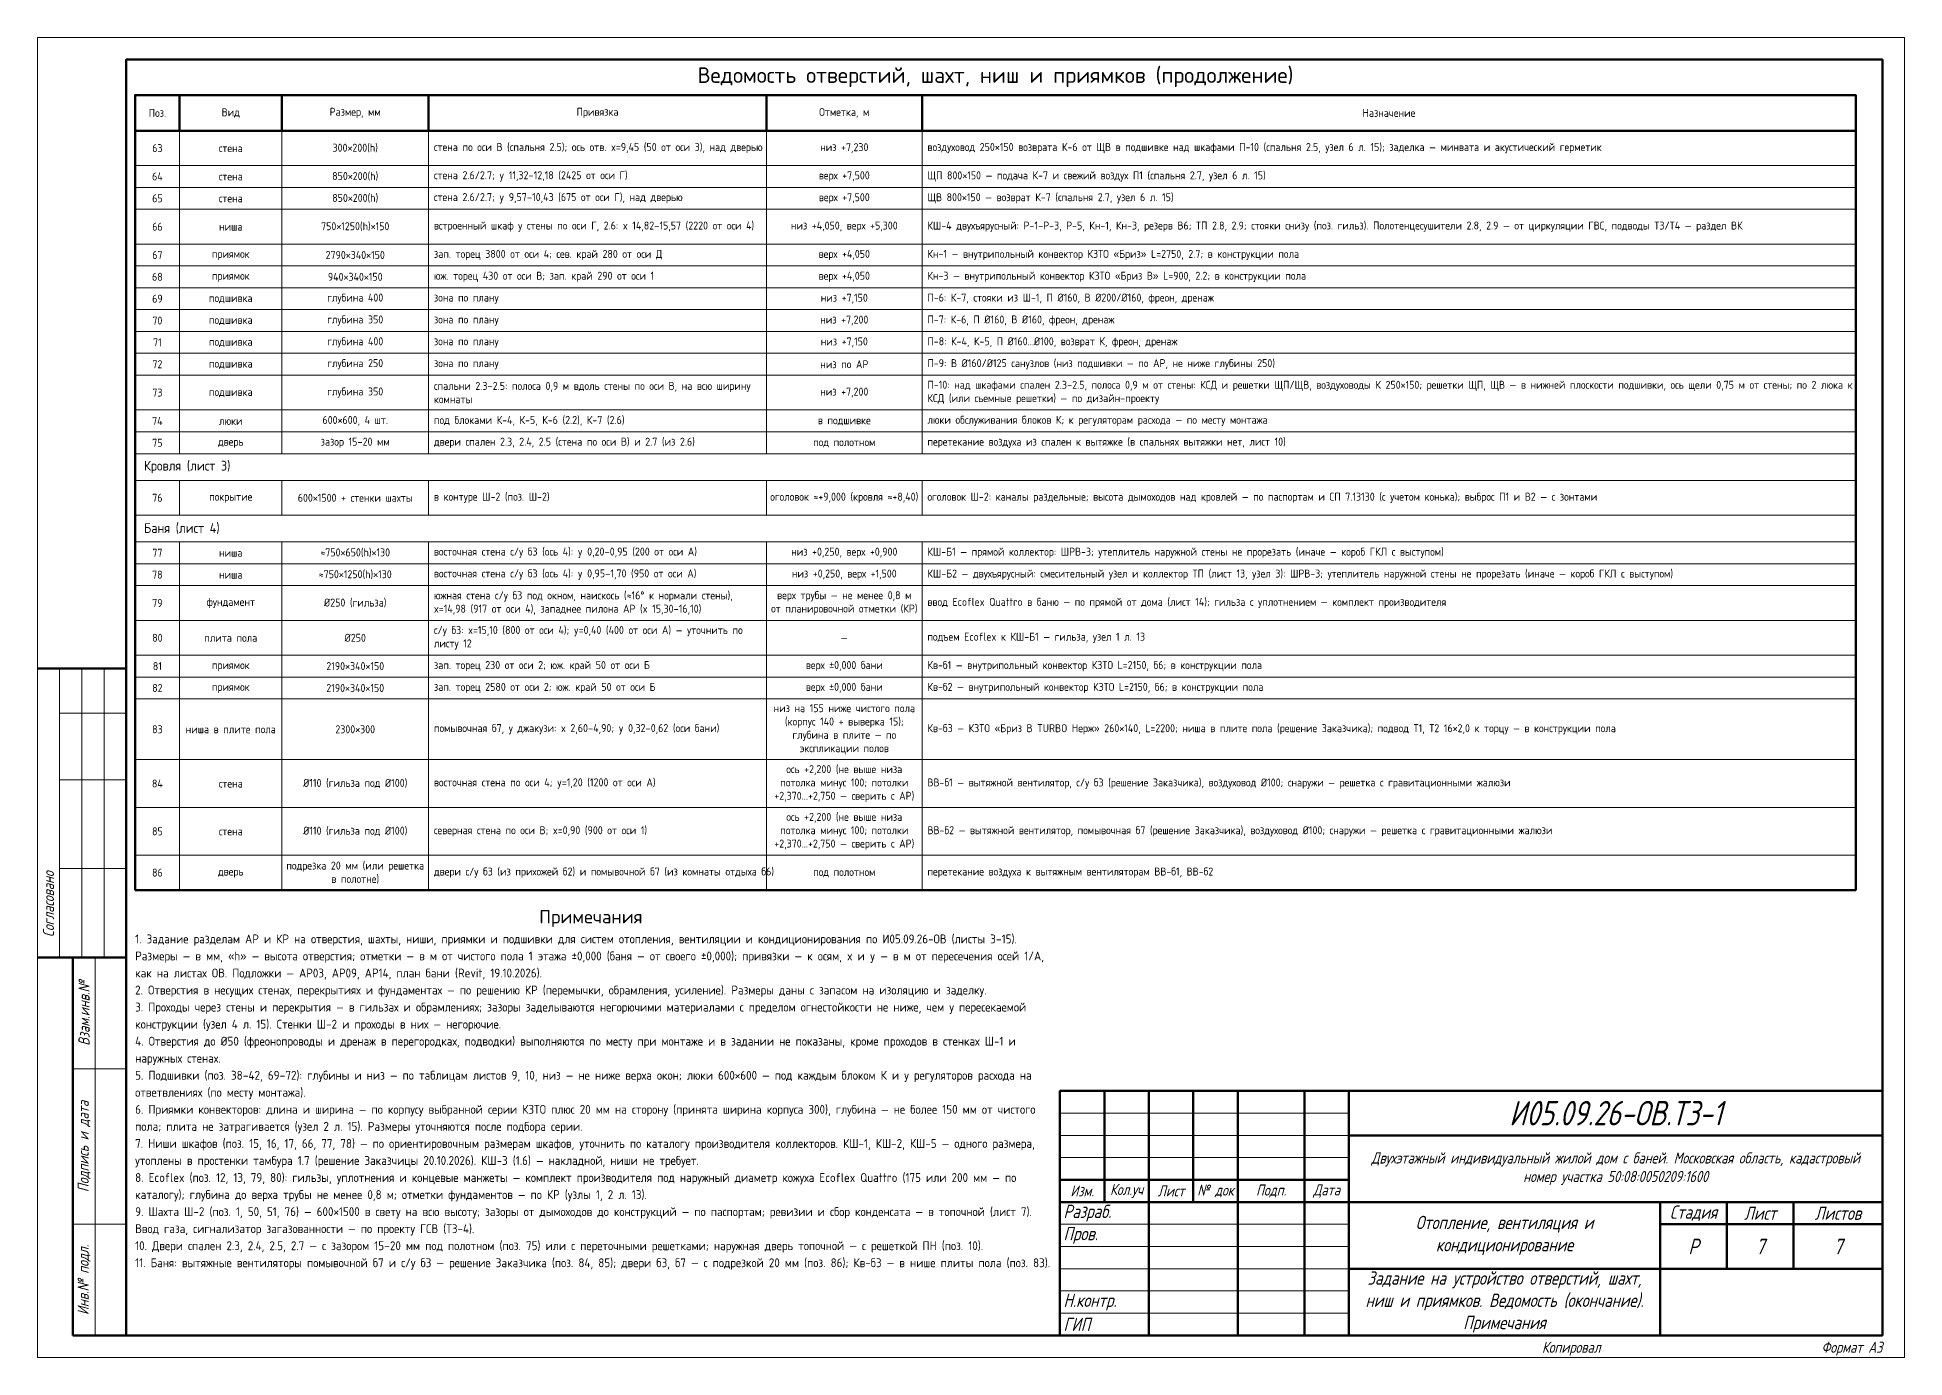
# Paper-space layout 'Лист 7' of a CAD drawing. Header units: millimetres. Extents: x 0 to 420, y 0 to 297.
import ezdxf
from ezdxf.enums import TextEntityAlignment as Align

# ---------------------------------------------------------------- set-up
doc = ezdxf.new("R2010")
doc.units = ezdxf.units.MM
for name, color, linetype, lineweight in [('Рамка', 7, 'Continuous', 50), ('Таблицы', 7, 'Continuous', 18), ('Текст', 7, 'Continuous', 18), ('Тонкие', 8, 'Continuous', 13)]:
    doc.layers.add(name, color=color, linetype=linetype, lineweight=lineweight)
doc.styles.add('GOST', font='isocpeur.ttf', dxfattribs={"width": 0.9})
doc.styles.add('GOST_I', font='isocpeur.ttf', dxfattribs={"width": 0.8})

psp = doc.layouts.new('Лист 7')

# ---------------------------------------------------------------- linework, layer by layer
at = {"layer": 'Рамка', "lineweight": 50}
for points in [[(20, 5), (415, 5), (415, 292), (20, 292)], [(230, 5), (415, 5), (415, 60), (230, 60)]]:
    psp.add_lwpolyline(points, close=True, dxfattribs=at)
at = {"layer": 'Таблицы', "lineweight": 50}
for p, q in [((32, 284), (32, 276)), ((55, 284), (55, 276)), ((88, 284), (88, 276)), ((164, 284), (164, 276)), ((199, 284), (199, 276)), ((22, 276), (409, 276)), ((0, 155), (20, 155)), ((0, 90), (20, 90)), ((8, 5), (8, 90)), ((240, 35), (240, 60)), ((250, 5), (250, 60)), ((260, 35), (260, 60)), ((270, 5), (270, 60)), ((285, 5), (285, 60)), ((295, 5), (295, 60)), ((295, 50), (415, 50)), ((230, 40), (295, 40)), ((230, 35), (415, 35)), ((365, 5), (365, 35)), ((380, 20), (380, 35)), ((395, 20), (395, 35)), ((365, 30), (415, 30)), ((295, 20), (415, 20)), ((8, 5), (20, 5))]:
    psp.add_line(p, q, dxfattribs=at)
at = {"layer": 'Таблицы'}
for p, q in [((32, 276), (32, 268.168)), ((55, 276), (55, 268.168)), ((88, 276), (88, 268.168)), ((164, 276), (164, 268.168)), ((199, 276), (199, 268.168)), ((22, 268.168), (409, 268.168)), ((32, 268.168), (32, 263.252)), ((55, 268.168), (55, 263.252)), ((88, 268.168), (88, 263.252)), ((164, 268.168), (164, 263.252)), ((199, 268.168), (199, 263.252)), ((22, 263.252), (409, 263.252)), ((32, 263.252), (32, 258.336)), ((55, 263.252), (55, 258.336)), ((88, 263.252), (88, 258.336)), ((164, 263.252), (164, 258.336)), ((199, 263.252), (199, 258.336)), ((22, 258.336), (409, 258.336)), ((32, 258.336), (32, 250.504)), ((55, 258.336), (55, 250.504)), ((88, 258.336), (88, 250.504)), ((164, 258.336), (164, 250.504)), ((199, 258.336), (199, 250.504)), ((22, 250.504), (409, 250.504)), ((32, 250.504), (32, 245.588)), ((55, 250.504), (55, 245.588)), ((88, 250.504), (88, 245.588)), ((164, 250.504), (164, 245.588)), ((199, 250.504), (199, 245.588)), ((22, 245.588), (409, 245.588)), ((32, 245.588), (32, 240.672)), ((55, 245.588), (55, 240.672)), ((88, 245.588), (88, 240.672)), ((164, 245.588), (164, 240.672)), ((199, 245.588), (199, 240.672)), ((22, 240.672), (409, 240.672)), ((32, 240.672), (32, 235.756)), ((55, 240.672), (55, 235.756)), ((88, 240.672), (88, 235.756)), ((164, 240.672), (164, 235.756)), ((199, 240.672), (199, 235.756)), ((22, 235.756), (409, 235.756)), ((32, 235.756), (32, 230.84)), ((55, 235.756), (55, 230.84)), ((88, 235.756), (88, 230.84)), ((164, 235.756), (164, 230.84)), ((199, 235.756), (199, 230.84)), ((22, 230.84), (409, 230.84)), ((32, 230.84), (32, 225.924)), ((55, 230.84), (55, 225.924)), ((88, 230.84), (88, 225.924)), ((164, 230.84), (164, 225.924)), ((199, 230.84), (199, 225.924)), ((22, 225.924), (409, 225.924)), ((32, 225.924), (32, 221.008)), ((55, 225.924), (55, 221.008)), ((88, 225.924), (88, 221.008)), ((164, 225.924), (164, 221.008)), ((199, 225.924), (199, 221.008)), ((22, 221.008), (409, 221.008)), ((32, 221.008), (32, 213.176)), ((55, 221.008), (55, 213.176)), ((88, 221.008), (88, 213.176)), ((164, 221.008), (164, 213.176)), ((199, 221.008), (199, 213.176)), ((22, 213.176), (409, 213.176)), ((32, 213.176), (32, 208.26)), ((55, 213.176), (55, 208.26)), ((88, 213.176), (88, 208.26)), ((164, 213.176), (164, 208.26)), ((199, 213.176), (199, 208.26)), ((22, 208.26), (409, 208.26)), ((32, 208.26), (32, 203.344)), ((55, 208.26), (55, 203.344)), ((88, 208.26), (88, 203.344)), ((164, 208.26), (164, 203.344)), ((199, 208.26), (199, 203.344)), ((22, 203.344), (409, 203.344)), ((22, 197.344), (409, 197.344)), ((32, 197.344), (32, 189.512)), ((55, 197.344), (55, 189.512)), ((88, 197.344), (88, 189.512)), ((164, 197.344), (164, 189.512)), ((199, 197.344), (199, 189.512)), ((22, 189.512), (409, 189.512)), ((22, 183.512), (409, 183.512)), ((32, 183.512), (32, 178.596)), ((55, 183.512), (55, 178.596)), ((88, 183.512), (88, 178.596)), ((164, 183.512), (164, 178.596)), ((199, 183.512), (199, 178.596)), ((22, 178.596), (409, 178.596)), ((32, 178.596), (32, 173.68)), ((55, 178.596), (55, 173.68)), ((88, 178.596), (88, 173.68)), ((164, 178.596), (164, 173.68)), ((199, 178.596), (199, 173.68)), ((22, 173.68), (409, 173.68)), ((32, 173.68), (32, 165.848)), ((55, 173.68), (55, 165.848)), ((88, 173.68), (88, 165.848)), ((164, 173.68), (164, 165.848)), ((199, 173.68), (199, 165.848)), ((22, 165.848), (409, 165.848)), ((32, 165.848), (32, 158.016)), ((55, 165.848), (55, 158.016)), ((88, 165.848), (88, 158.016)), ((164, 165.848), (164, 158.016)), ((199, 165.848), (199, 158.016)), ((22, 158.016), (409, 158.016)), ((32, 158.016), (32, 153.1)), ((55, 158.016), (55, 153.1)), ((88, 158.016), (88, 153.1)), ((164, 158.016), (164, 153.1)), ((199, 158.016), (199, 153.1)), ((5, 90), (5, 155)), ((10, 90), (10, 155)), ((15, 90), (15, 155)), ((22, 153.1), (409, 153.1)), ((32, 153.1), (32, 148.184)), ((55, 153.1), (55, 148.184)), ((88, 153.1), (88, 148.184)), ((164, 153.1), (164, 148.184)), ((199, 153.1), (199, 148.184)), ((22, 148.184), (409, 148.184)), ((32, 148.184), (32, 134.52)), ((55, 148.184), (55, 134.52)), ((88, 148.184), (88, 134.52)), ((164, 148.184), (164, 134.52)), ((199, 148.184), (199, 134.52)), ((5, 145), (20, 145)), ((22, 134.52), (409, 134.52)), ((32, 134.52), (32, 123.772)), ((55, 134.52), (55, 123.772)), ((88, 134.52), (88, 123.772)), ((164, 134.52), (164, 123.772)), ((199, 134.52), (199, 123.772)), ((5, 130), (20, 130)), ((22, 123.772), (409, 123.772)), ((32, 123.772), (32, 113.024)), ((55, 123.772), (55, 113.024)), ((88, 123.772), (88, 113.024)), ((164, 123.772), (164, 113.024)), ((199, 123.772), (199, 113.024)), ((5, 110), (20, 110)), ((22, 113.024), (409, 113.024)), ((32, 113.024), (32, 105.192)), ((55, 113.024), (55, 105.192)), ((88, 113.024), (88, 105.192)), ((164, 113.024), (164, 105.192)), ((199, 113.024), (199, 105.192)), ((22, 105.192), (409, 105.192)), ((13, 5), (13, 90)), ((8, 65), (20, 65)), ((8, 30), (20, 30))]:
    psp.add_line(p, q, dxfattribs=at)
at = {"layer": 'Таблицы', "lineweight": 18}
for p, q in [((230, 55), (295, 55)), ((230, 50), (295, 50)), ((230, 45), (295, 45)), ((230, 30), (295, 30)), ((230, 25), (295, 25)), ((230, 20), (295, 20)), ((230, 15), (295, 15)), ((230, 10), (295, 10))]:
    psp.add_line(p, q, dxfattribs=at)
at = {"layer": 'Таблицы', "lineweight": 50}
psp.add_lwpolyline([(22, 105.192), (409, 105.192), (409, 284), (22, 284)], close=True, dxfattribs=at)
at = {"layer": 'Тонкие'}
psp.add_lwpolyline([(0, 0), (420, 0), (420, 297), (0, 297)], close=True, dxfattribs=at)

# ---------------------------------------------------------------- texts
at = {"layer": 'Текст', "style": 'GOST'}
for s, height, p in [('Ведомость отверстий, шахт, ниш и приямков (продолжение)', 3.5, (215.5, 288.5)), ('Примечания', 3, (124.5, 99.192))]:
    psp.add_text(s, height=height, dxfattribs=at).set_placement(p, align=Align.MIDDLE_CENTER)
at = {"layer": 'Текст'}
for s, insert, char_height, width, attachment_point, style in [('Поз.', (27, 280), 1.8, 8, 5, 'GOST'), ('Вид', (43.5, 280), 1.8, 21, 5, 'GOST'), ('Размер, мм', (71.5, 280), 1.8, 31, 5, 'GOST'), ('Привязка', (126, 280), 1.8, 74, 5, 'GOST'), ('Отметка, м', (181.5, 280), 1.8, 33, 5, 'GOST'), ('Назначение', (304, 280), 1.8, 208, 5, 'GOST'), ('300×200(h)', (71.5, 272.084), 1.8, 31, 5, 'GOST'), ('стена по оси В (спальня 2.5); ось отв. x=9,45 (50 от оси 3), над дверью', (89.2, 272.084), 1.8, 73.6, 4, 'GOST'), ('низ +7,230', (181.5, 272.084), 1.8, 33, 5, 'GOST'), ('воздуховод 250×150 возврата К-6 от ЩВ в подшивке над шкафами П-10 (спальня 2.5, узел 6 л. 15); заделка — минвата и акустический герметик', (200.2, 272.084), 1.8, 207.6, 4, 'GOST'), ('63', (27, 272.084), 1.8, 8, 5, 'GOST'), ('стена', (43.5, 272.084), 1.8, 21, 5, 'GOST'), ('64', (27, 265.71), 1.8, 8, 5, 'GOST'), ('стена', (43.5, 265.71), 1.8, 21, 5, 'GOST'), ('850×200(h)', (71.5, 265.71), 1.8, 31, 5, 'GOST'), ('стена 2.6/2.7; y 11,32–12,18 (2425 от оси Г)', (89.2, 265.71), 1.8, 73.6, 4, 'GOST'), ('верх +7,500', (181.5, 265.71), 1.8, 33, 5, 'GOST'), ('ЩП 800×150 — подача К-7 и свежий воздух П1 (спальня 2.7, узел 6 л. 15)', (200.2, 265.71), 1.8, 207.6, 4, 'GOST'), ('65', (27, 260.794), 1.8, 8, 5, 'GOST'), ('стена', (43.5, 260.794), 1.8, 21, 5, 'GOST'), ('850×200(h)', (71.5, 260.794), 1.8, 31, 5, 'GOST'), ('стена 2.6/2.7; y 9,57–10,43 (675 от оси Г), над дверью', (89.2, 260.794), 1.8, 73.6, 4, 'GOST'), ('верх +7,500', (181.5, 260.794), 1.8, 33, 5, 'GOST'), ('ЩВ 800×150 — возврат К-7 (спальня 2.7, узел 6 л. 15)', (200.2, 260.794), 1.8, 207.6, 4, 'GOST'), ('66', (27, 254.42), 1.8, 8, 5, 'GOST'), ('ниша', (43.5, 254.42), 1.8, 21, 5, 'GOST'), ('750×1250(h)×150', (71.5, 254.42), 1.8, 31, 5, 'GOST'), ('встроенный шкаф у стены по оси Г, 2.6: x 14,82–15,57 (2220 от оси 4)', (89.2, 254.42), 1.8, 73.6, 4, 'GOST'), ('низ +4,050, верх +5,300', (181.5, 254.42), 1.8, 33, 5, 'GOST'), ('КШ-4 двухъярусный: Р-1–Р-3, Р-5, Кн-1, Кн-3, резерв В6; ТП 2.8, 2.9; стояки снизу (поз. гильз). Полотенцесушители 2.8, 2.9 — от циркуляции ГВС, подводы Т3/Т4 — раздел ВК', (200.2, 254.42), 1.8, 207.6, 4, 'GOST'), ('67', (27, 248.046), 1.8, 8, 5, 'GOST'), ('приямок', (43.5, 248.046), 1.8, 21, 5, 'GOST'), ('2790×340×150', (71.5, 248.046), 1.8, 31, 5, 'GOST'), ('зап. торец 3800 от оси 4; сев. край 280 от оси Д', (89.2, 248.046), 1.8, 73.6, 4, 'GOST'), ('верх +4,050', (181.5, 248.046), 1.8, 33, 5, 'GOST'), ('Кн-1 — внутрипольный конвектор КЗТО «Бриз» L=2750, 2.7; в конструкции пола', (200.2, 248.046), 1.8, 207.6, 4, 'GOST'), ('68', (27, 243.13), 1.8, 8, 5, 'GOST'), ('приямок', (43.5, 243.13), 1.8, 21, 5, 'GOST'), ('940×340×150', (71.5, 243.13), 1.8, 31, 5, 'GOST'), ('юж. торец 430 от оси В; зап. край 290 от оси 1', (89.2, 243.13), 1.8, 73.6, 4, 'GOST'), ('верх +4,050', (181.5, 243.13), 1.8, 33, 5, 'GOST'), ('Кн-3 — внутрипольный конвектор КЗТО «Бриз В» L=900, 2.2; в конструкции пола', (200.2, 243.13), 1.8, 207.6, 4, 'GOST'), ('69', (27, 238.214), 1.8, 8, 5, 'GOST'), ('подшивка', (43.5, 238.214), 1.8, 21, 5, 'GOST'), ('глубина 400', (71.5, 238.214), 1.8, 31, 5, 'GOST'), ('зона по плану', (89.2, 238.214), 1.8, 73.6, 4, 'GOST'), ('низ +7,150', (181.5, 238.214), 1.8, 33, 5, 'GOST'), ('П-6: К-7, стояки из Ш-1, П Ø160, В Ø200/Ø160, фреон, дренаж', (200.2, 238.214), 1.8, 207.6, 4, 'GOST'), ('70', (27, 233.298), 1.8, 8, 5, 'GOST'), ('подшивка', (43.5, 233.298), 1.8, 21, 5, 'GOST'), ('глубина 350', (71.5, 233.298), 1.8, 31, 5, 'GOST'), ('зона по плану', (89.2, 233.298), 1.8, 73.6, 4, 'GOST'), ('низ +7,200', (181.5, 233.298), 1.8, 33, 5, 'GOST'), ('П-7: К-6, П Ø160, В Ø160, фреон, дренаж', (200.2, 233.298), 1.8, 207.6, 4, 'GOST'), ('71', (27, 228.382), 1.8, 8, 5, 'GOST'), ('подшивка', (43.5, 228.382), 1.8, 21, 5, 'GOST'), ('глубина 400', (71.5, 228.382), 1.8, 31, 5, 'GOST'), ('зона по плану', (89.2, 228.382), 1.8, 73.6, 4, 'GOST'), ('низ +7,150', (181.5, 228.382), 1.8, 33, 5, 'GOST'), ('П-8: К-4, К-5, П Ø160...Ø100, возврат К, фреон, дренаж', (200.2, 228.382), 1.8, 207.6, 4, 'GOST'), ('72', (27, 223.466), 1.8, 8, 5, 'GOST'), ('подшивка', (43.5, 223.466), 1.8, 21, 5, 'GOST'), ('глубина 250', (71.5, 223.466), 1.8, 31, 5, 'GOST'), ('зона по плану', (89.2, 223.466), 1.8, 73.6, 4, 'GOST'), ('низ по АР', (181.5, 223.466), 1.8, 33, 5, 'GOST'), ('П-9: В Ø160/Ø125 санузлов (низ подшивки — по АР, не ниже глубины 250)', (200.2, 223.466), 1.8, 207.6, 4, 'GOST'), ('спальни 2.3–2.5: полоса 0,9 м вдоль стены по оси В, на всю ширину комнаты', (89.2, 217.092), 1.8, 73.6, 4, 'GOST'), ('П-10: над шкафами спален 2.3–2.5, полоса 0,9 м от стены: КСД и решетки ЩП/ЩВ, воздуховоды К 250×150; решетки ЩП, ЩВ — в нижней плоскости подшивки, ось щели 0,75 м от стены; по 2 люка к КСД (или съемные решетки) — по дизайн-проекту', (200.2, 217.092), 1.8, 207.6, 4, 'GOST'), ('73', (27, 217.092), 1.8, 8, 5, 'GOST'), ('подшивка', (43.5, 217.092), 1.8, 21, 5, 'GOST'), ('глубина 350', (71.5, 217.092), 1.8, 31, 5, 'GOST'), ('низ +7,200', (181.5, 217.092), 1.8, 33, 5, 'GOST'), ('74', (27, 210.718), 1.8, 8, 5, 'GOST'), ('люки', (43.5, 210.718), 1.8, 21, 5, 'GOST'), ('600×600, 4 шт.', (71.5, 210.718), 1.8, 31, 5, 'GOST'), ('под блоками К-4, К-5, К-6 (2.2), К-7 (2.6)', (89.2, 210.718), 1.8, 73.6, 4, 'GOST'), ('в подшивке', (181.5, 210.718), 1.8, 33, 5, 'GOST'), ('люки обслуживания блоков К; к регуляторам расхода — по месту монтажа', (200.2, 210.718), 1.8, 207.6, 4, 'GOST'), ('75', (27, 205.802), 1.8, 8, 5, 'GOST'), ('дверь', (43.5, 205.802), 1.8, 21, 5, 'GOST'), ('зазор 15–20 мм', (71.5, 205.802), 1.8, 31, 5, 'GOST'), ('двери спален 2.3, 2.4, 2.5 (стена по оси В) и 2.7 (из 2.6)', (89.2, 205.802), 1.8, 73.6, 4, 'GOST'), ('под полотном', (181.5, 205.802), 1.8, 33, 5, 'GOST'), ('перетекание воздуха из спален к вытяжке (в спальнях вытяжки нет, лист 10)', (200.2, 205.802), 1.8, 207.6, 4, 'GOST'), ('Кровля (лист 3)', (24, 200.344), 2.2, 383, 4, 'GOST'), ('76', (27, 193.428), 1.8, 8, 5, 'GOST'), ('покрытие', (43.5, 193.428), 1.8, 21, 5, 'GOST'), ('600×1500 + стенки шахты', (71.5, 193.428), 1.8, 31, 5, 'GOST'), ('в контуре Ш-2 (поз. Ш-2)', (89.2, 193.428), 1.8, 73.6, 4, 'GOST'), ('оголовок ≈+9,000 (кровля ≈+8,40)', (181.5, 193.428), 1.8, 33, 5, 'GOST'), ('оголовок Ш-2: каналы раздельные; высота дымоходов над кровлей — по паспортам и СП 7.13130 (с учетом конька); выброс П1 и В2 — с зонтами', (200.2, 193.428), 1.8, 207.6, 4, 'GOST'), ('Баня (лист 4)', (24, 186.512), 2.2, 383, 4, 'GOST'), ('77', (27, 181.054), 1.8, 8, 5, 'GOST'), ('ниша', (43.5, 181.054), 1.8, 21, 5, 'GOST'), ('≈750×650(h)×130', (71.5, 181.054), 1.8, 31, 5, 'GOST'), ('восточная стена с/у б3 (ось 4): y 0,20–0,95 (200 от оси А)', (89.2, 181.054), 1.8, 73.6, 4, 'GOST'), ('низ +0,250, верх +0,900', (181.5, 181.054), 1.8, 33, 5, 'GOST'), ('КШ-Б1 — прямой коллектор: ШРВ-3; утеплитель наружной стены не прорезать (иначе — короб ГКЛ с выступом)', (200.2, 181.054), 1.8, 207.6, 4, 'GOST'), ('78', (27, 176.138), 1.8, 8, 5, 'GOST'), ('ниша', (43.5, 176.138), 1.8, 21, 5, 'GOST'), ('≈750×1250(h)×130', (71.5, 176.138), 1.8, 31, 5, 'GOST'), ('восточная стена с/у б3 (ось 4): y 0,95–1,70 (950 от оси А)', (89.2, 176.138), 1.8, 73.6, 4, 'GOST'), ('низ +0,250, верх +1,500', (181.5, 176.138), 1.8, 33, 5, 'GOST'), ('КШ-Б2 — двухъярусный: смесительный узел и коллектор ТП (лист 13, узел 3): ШРВ-3; утеплитель наружной стены не прорезать (иначе — короб ГКЛ с выступом)', (200.2, 176.138), 1.8, 207.6, 4, 'GOST'), ('южная стена с/у б3 под окном, наискось (≈16° к нормали стены), x=14,98 (917 от оси 4), западнее пилона АР (x 15,30–16,10)', (89.2, 169.764), 1.8, 73.6, 4, 'GOST'), ('верх трубы — не менее 0,8 м от планировочной отметки (КР)', (181.5, 169.764), 1.8, 33, 5, 'GOST'), ('79', (27, 169.764), 1.8, 8, 5, 'GOST'), ('фундамент', (43.5, 169.764), 1.8, 21, 5, 'GOST'), ('Ø250 (гильза)', (71.5, 169.764), 1.8, 31, 5, 'GOST'), ('ввод Ecoflex Quattro в баню — по прямой от дома (лист 14); гильза с уплотнением — комплект производителя', (200.2, 169.764), 1.8, 207.6, 4, 'GOST'), ('с/у б3: x=15,10 (800 от оси 4); y=0,40 (400 от оси А) — уточнить по листу 12', (89.2, 161.932), 1.8, 73.6, 4, 'GOST'), ('80', (27, 161.932), 1.8, 8, 5, 'GOST'), ('плита пола', (43.5, 161.932), 1.8, 21, 5, 'GOST'), ('Ø250', (71.5, 161.932), 1.8, 31, 5, 'GOST'), ('—', (181.5, 161.932), 1.8, 33, 5, 'GOST'), ('подъем Ecoflex к КШ-Б1 — гильза, узел 1 л. 13', (200.2, 161.932), 1.8, 207.6, 4, 'GOST'), ('81', (27, 155.558), 1.8, 8, 5, 'GOST'), ('приямок', (43.5, 155.558), 1.8, 21, 5, 'GOST'), ('2190×340×150', (71.5, 155.558), 1.8, 31, 5, 'GOST'), ('зап. торец 230 от оси 2; юж. край 50 от оси Б', (89.2, 155.558), 1.8, 73.6, 4, 'GOST'), ('верх ±0,000 бани', (181.5, 155.558), 1.8, 33, 5, 'GOST'), ('Кв-б1 — внутрипольный конвектор КЗТО L=2150, б6; в конструкции пола', (200.2, 155.558), 1.8, 207.6, 4, 'GOST'), ('82', (27, 150.642), 1.8, 8, 5, 'GOST'), ('приямок', (43.5, 150.642), 1.8, 21, 5, 'GOST'), ('2190×340×150', (71.5, 150.642), 1.8, 31, 5, 'GOST'), ('зап. торец 2580 от оси 2; юж. край 50 от оси Б', (89.2, 150.642), 1.8, 73.6, 4, 'GOST'), ('верх ±0,000 бани', (181.5, 150.642), 1.8, 33, 5, 'GOST'), ('Кв-б2 — внутрипольный конвектор КЗТО L=2150, б6; в конструкции пола', (200.2, 150.642), 1.8, 207.6, 4, 'GOST'), ('низ на 155 ниже чистого пола (корпус 140 + выверка 15); глубина в плите — по экспликации полов', (181.5, 141.352), 1.8, 33, 5, 'GOST'), ('83', (27, 141.352), 1.8, 8, 5, 'GOST'), ('ниша в плите пола', (43.5, 141.352), 1.8, 21, 5, 'GOST'), ('2300×300', (71.5, 141.352), 1.8, 31, 5, 'GOST'), ('помывочная б7, у джакузи: x 2,60–4,90; y 0,32–0,62 (оси бани)', (89.2, 141.352), 1.8, 73.6, 4, 'GOST'), ('Кв-б3 — КЗТО «Бриз В TURBO Нерж» 260×140, L=2200; ниша в плите пола (решение Заказчика); подвод Т1, Т2 16×2,0 к торцу — в конструкции пола', (200.2, 141.352), 1.8, 207.6, 4, 'GOST'), ('Ø110 (гильза под Ø100)', (71.5, 129.146), 1.8, 31, 5, 'GOST'), ('восточная стена по оси 4; y=1,20 (1200 от оси А)', (89.2, 129.146), 1.8, 73.6, 4, 'GOST'), ('ось +2,200 (не выше низа потолка минус 100; потолки +2,370...+2,750 — сверить с АР)', (181.5, 129.146), 1.8, 33, 5, 'GOST'), ('ВВ-б1 — вытяжной вентилятор, с/у б3 (решение Заказчика), воздуховод Ø100; снаружи — решетка с гравитационными жалюзи', (200.2, 129.146), 1.8, 207.6, 4, 'GOST'), ('84', (27, 129.146), 1.8, 8, 5, 'GOST'), ('стена', (43.5, 129.146), 1.8, 21, 5, 'GOST'), ('ось +2,200 (не выше низа потолка минус 100; потолки +2,370...+2,750 — сверить с АР)', (181.5, 118.398), 1.8, 33, 5, 'GOST'), ('85', (27, 118.398), 1.8, 8, 5, 'GOST'), ('стена', (43.5, 118.398), 1.8, 21, 5, 'GOST'), ('Ø110 (гильза под Ø100)', (71.5, 118.398), 1.8, 31, 5, 'GOST'), ('северная стена по оси В; x=0,90 (900 от оси 1)', (89.2, 118.398), 1.8, 73.6, 4, 'GOST'), ('ВВ-б2 — вытяжной вентилятор, помывочная б7 (решение Заказчика), воздуховод Ø100; снаружи — решетка с гравитационными жалюзи', (200.2, 118.398), 1.8, 207.6, 4, 'GOST'), ('86', (27, 109.108), 1.8, 8, 5, 'GOST'), ('дверь', (43.5, 109.108), 1.8, 21, 5, 'GOST'), ('подрезка 20 мм (или решетка в полотне)', (71.5, 109.108), 1.8, 31, 5, 'GOST'), ('двери с/у б3 (из прихожей б2) и помывочной б7 (из комнаты отдыха б6)', (89.2, 109.108), 1.8, 73.6, 4, 'GOST'), ('под полотном', (181.5, 109.108), 1.8, 33, 5, 'GOST'), ('перетекание воздуха к вытяжным вентиляторам ВВ-б1, ВВ-б2', (200.2, 109.108), 1.8, 207.6, 4, 'GOST'), ('{\\W0.8;\\Q15;Двухэтажный индивидуальный жилой дом с баней. Московская область, кадастровый номер участка 50:08:0050209:1600}', (355, 42.5), 2.5, 116, 5, 'GOST_I'), ('{\\W0.8;\\Q15;Отопление, вентиляция и кондиционирование}', (330, 27.5), 3, 66, 5, 'GOST_I'), ('{\\W0.8;\\Q15;Задание на устройство отверстий, шахт, ниш и приямков. Ведомость (окончание). Примечания}', (330, 12.5), 3, 66, 5, 'GOST_I')]:
    psp.add_mtext(s, dxfattribs=dict(at, insert=insert, char_height=char_height, width=width, attachment_point=attachment_point, style=style))
at = {"layer": 'Текст', "char_height": 2.5, "attachment_point": 5, "rotation": 90, "style": 'GOST_I'}
for s, insert in [('{\\W0.8;\\Q15;Согласовано}', (2.5, 102)), ('{\\W0.8;\\Q15;Взам.инв.№}', (10.5, 77.5)), ('{\\W0.8;\\Q15;Подпись и дата}', (10.5, 47.5)), ('{\\W0.8;\\Q15;Инв.№ подл.}', (10.5, 17.5))]:
    psp.add_mtext(s, dxfattribs=dict(at, insert=insert))
at = {"layer": 'Текст', "insert": (22, 95.192), "char_height": 2, "width": 205, "attachment_point": 1, "line_spacing_factor": 1.15, "style": 'GOST'}
psp.add_mtext('1. Задание разделам АР и КР на отверстия, шахты, ниши, приямки и подшивки для систем отопления, вентиляции и кондиционирования по И05.09.26-ОВ (листы 3–15). Размеры — в мм, «h» — высота отверстия; отметки — в м от чистого пола 1 этажа ±0,000 (баня — от своего ±0,000); привязки — к осям, x и y — в м от пересечения осей 1/А, как на листах ОВ. Подложки — АР03, АР09, АР14, план бани (Revit, 19.10.2026).\\P2. Отверстия в несущих стенах, перекрытиях и фундаментах — по решению КР (перемычки, обрамления, усиление). Размеры даны с запасом на изоляцию и заделку.\\P3. Проходы через стены и перекрытия — в гильзах и обрамлениях; зазоры заделываются негорючими материалами с пределом огнестойкости не ниже, чем у пересекаемой конструкции (узел 4 л. 15). Стенки Ш-2 и проходы в них — негорючие.\\P4. Отверстия до Ø50 (фреонопроводы и дренаж в перегородках, подводки) выполняются по месту при монтаже и в задании не показаны, кроме проходов в стенках Ш-1 и наружных стенах.\\P5. Подшивки (поз. 38–42, 69–72): глубины и низ — по таблицам листов 9, 10, низ — не ниже верха окон; люки 600×600 — под каждым блоком К и у регуляторов расхода на ответвлениях (по месту монтажа).\\P6. Приямки конвекторов: длина и ширина — по корпусу выбранной серии КЗТО плюс 20 мм на сторону (принята ширина корпуса 300), глубина — не более 150 мм от чистого пола; плита не затрагивается (узел 2 л. 15). Размеры уточняются после подбора серии.\\P7. Ниши шкафов (поз. 15, 16, 17, 66, 77, 78) — по ориентировочным размерам шкафов, уточнить по каталогу производителя коллекторов. КШ-1, КШ-2, КШ-5 — одного размера, утоплены в простенки тамбура 1.7 (решение Заказчицы 20.10.2026). КШ-3 (1.6) — накладной, ниши не требует.\\P8. Ecoflex (поз. 12, 13, 79, 80): гильзы, уплотнения и концевые манжеты — комплект производителя под наружный диаметр кожуха Ecoflex Quattro (175 или 200 мм — по каталогу); глубина до верха трубы не менее 0,8 м; отметки фундаментов — по КР (узлы 1, 2 л. 13).\\P9. Шахта Ш-2 (поз. 1, 50, 51, 76) — 600×1500 в свету на всю высоту; зазоры от дымоходов до конструкций — по паспортам; ревизии и сбор конденсата — в топочной (лист 7). Ввод газа, сигнализатор загазованности — по проекту ГСВ (ТЗ-4).\\P10. Двери спален 2.3, 2.4, 2.5, 2.7 — с зазором 15–20 мм под полотном (поз. 75) или с переточными решетками; наружная дверь топочной — с решеткой ПН (поз. 10).\\P11. Баня: вытяжные вентиляторы помывочной б7 и с/у б3 — решение Заказчика (поз. 84, 85); двери б3, б7 — с подрезкой 20 мм (поз. 86); Кв-б3 — в нише плиты пола (поз. 83).', dxfattribs=at)
at = {"layer": 'Текст', "style": 'GOST_I'}
for s, insert, char_height, attachment_point in [('{\\W0.8;\\Q15;И05.09.26-ОВ.ТЗ-1}', (355, 55), 5.5, 5), ('{\\W0.8;\\Q15;Изм.}', (235, 37.5), 2.5, 5), ('{\\W0.8;\\Q15;Кол.уч}', (245, 37.5), 2.5, 5), ('{\\W0.8;\\Q15;Лист}', (255, 37.5), 2.5, 5), ('{\\W0.8;\\Q15;№ док}', (265, 37.5), 2.5, 5), ('{\\W0.8;\\Q15;Подп.}', (277.5, 37.5), 2.5, 5), ('{\\W0.8;\\Q15;Дата}', (290, 37.5), 2.5, 5), ('{\\W0.8;\\Q15;Разраб.}', (230.8, 32.5), 3, 4), ('{\\W0.8;\\Q15;Стадия}', (372.5, 32.5), 3, 5), ('{\\W0.8;\\Q15;Лист}', (387.5, 32.5), 3, 5), ('{\\W0.8;\\Q15;Листов}', (405, 32.5), 3, 5), ('{\\W0.8;\\Q15;Пров.}', (230.8, 27.5), 3, 4), ('{\\W0.8;\\Q15;}', (250.8, 32.5), 3, 4), ('{\\W0.8;\\Q15;}', (285.6, 32.5), 3, 4), ('{\\W0.8;\\Q15;}', (250.8, 27.5), 3, 4), ('{\\W0.8;\\Q15;}', (285.6, 27.5), 3, 4), ('{\\W0.8;\\Q15;Р}', (372.5, 25), 3.5, 5), ('{\\W0.8;\\Q15;7}', (387.5, 25), 3.5, 5), ('{\\W0.8;\\Q15;7}', (405, 25), 3.5, 5), ('{\\W0.8;\\Q15;Н.контр.}', (230.8, 12.5), 3, 4), ('{\\W0.8;\\Q15;ГИП}', (230.8, 7.5), 3, 4), ('{\\W0.8;\\Q15;}', (250.8, 12.5), 3, 4), ('{\\W0.8;\\Q15;}', (285.6, 12.5), 3, 4), ('{\\W0.8;\\Q15;}', (250.8, 7.5), 3, 4), ('{\\W0.8;\\Q15;}', (285.6, 7.5), 3, 4), ('{\\W0.8;\\Q15;Копировал}', (345, 2), 2.5, 5), ('{\\W0.8;\\Q15;Формат А3}', (415, 2), 2.5, 6)]:
    psp.add_mtext(s, dxfattribs=dict(at, insert=insert, char_height=char_height, attachment_point=attachment_point))

doc.saveas('drawing.dxf')
